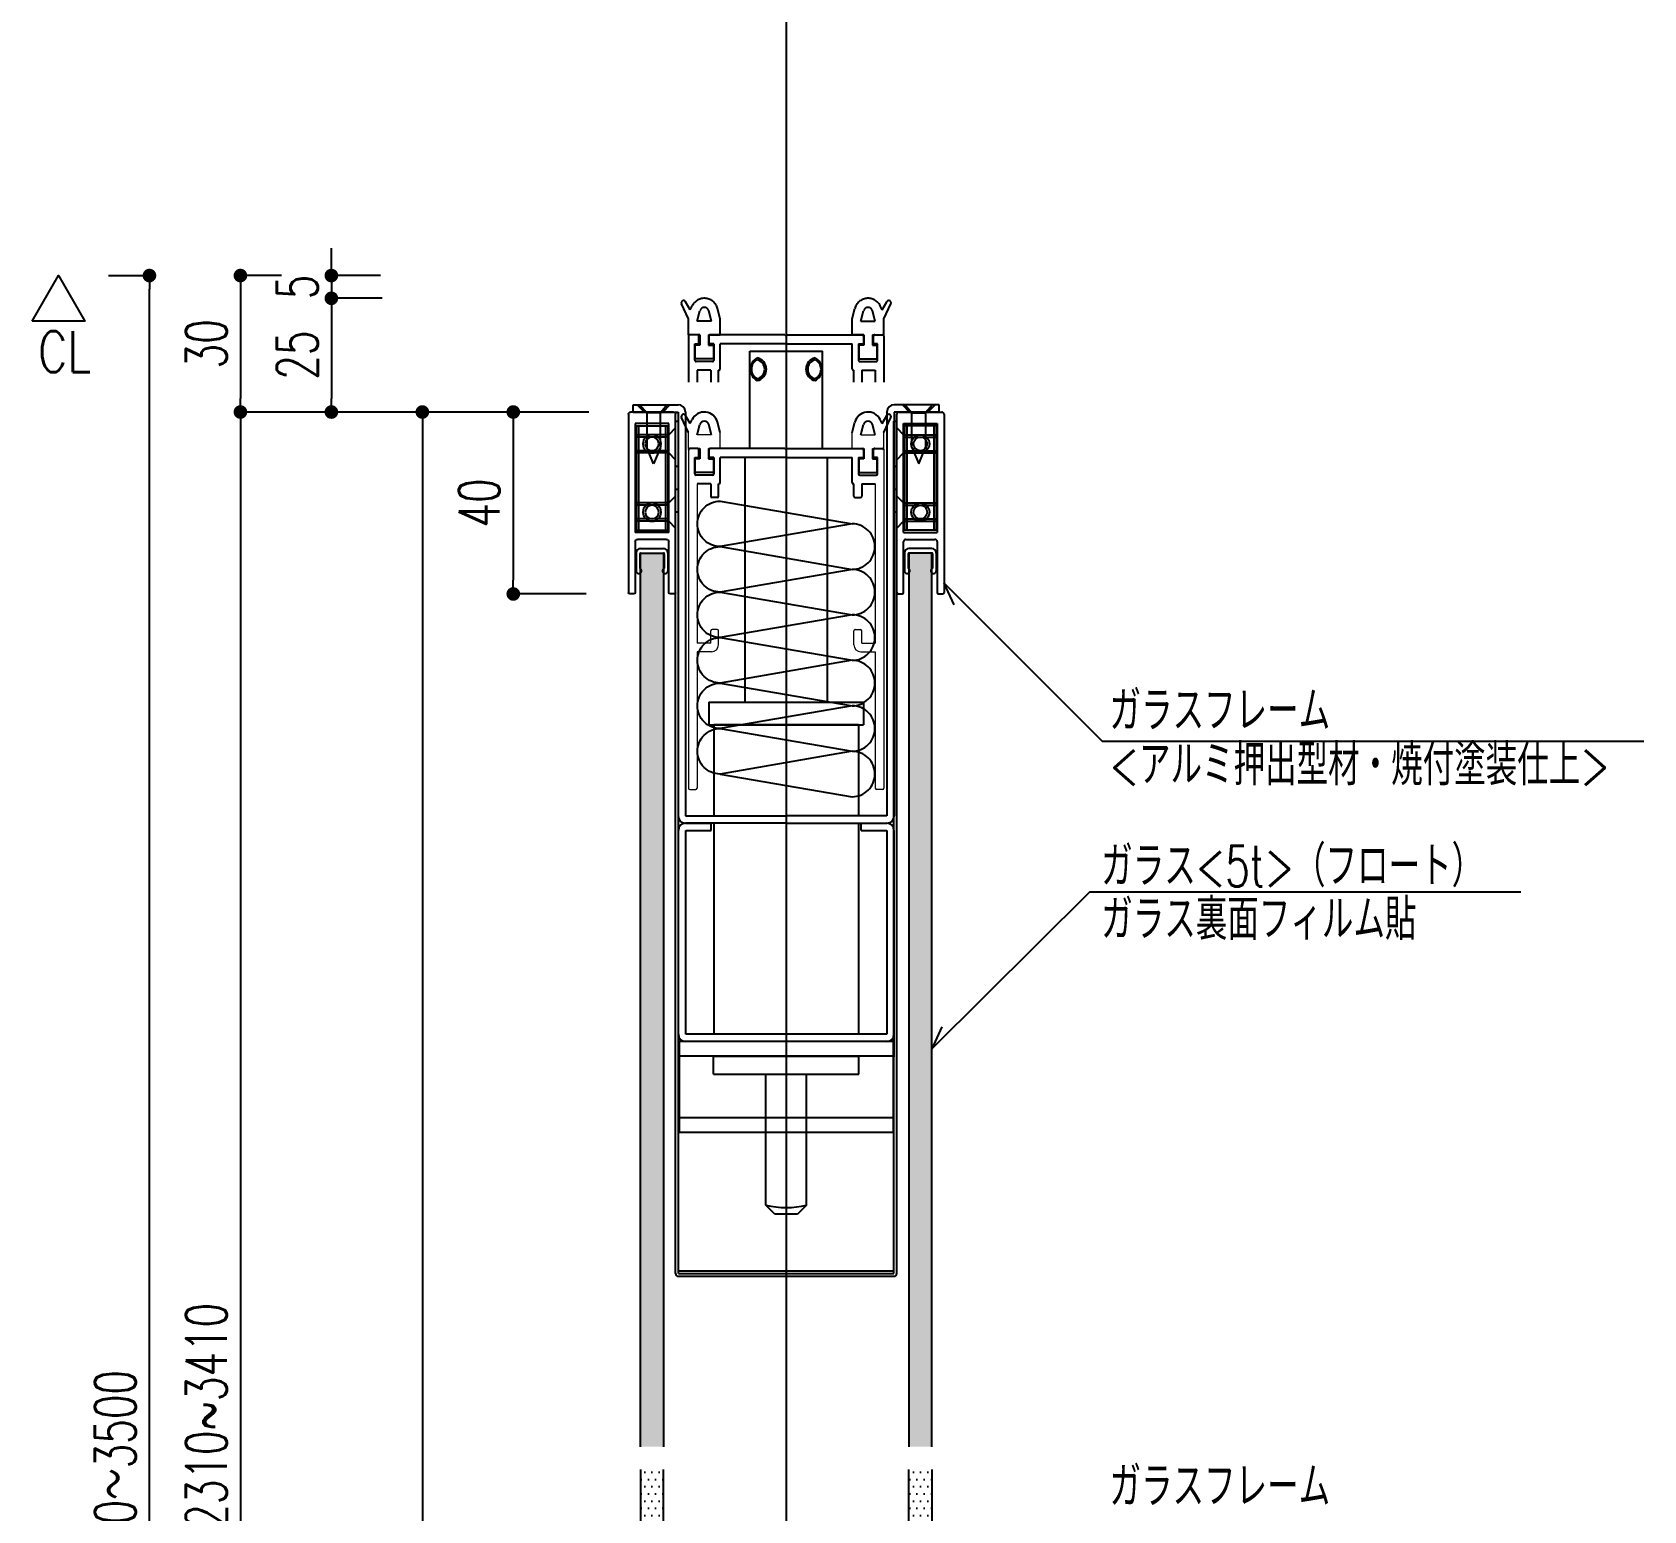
# Model space of a CAD drawing. Extents: x 21 to 47673, y 9 to 26406.
# Drawn here: x 16056.1 to 16410.4, y 17714.1 to 18039.2 of the extents above; entities that cross this region are included whole.
import ezdxf

# ---------------------------------------------------------------- set-up
doc = ezdxf.new("R2010")
doc.units = 0
doc.header["$LTSCALE"] = 10
doc.header["$PDMODE"] = 35
doc.header["$PDSIZE"] = 5
doc.linetypes.add('HIDDEN', pattern=[9.525, 6.35, -3.175])
for name, color, linetype in [('_基準', 1, 'Continuous'), ('_文字', 3, 'Continuous'), ('_製品', 4, 'Continuous'), ('_製品寸法', 9, 'Continuous'), ('_製品点線', 6, 'Continuous')]:
    doc.layers.add(name, color=color, linetype=linetype)
doc.styles.add('OKAMURA', font='simplex8.shx', dxfattribs={"width": 0.7, "bigfont": 'BIGFONT.shx'})
doc.dimstyles.new('OKAMURA-003', dxfattribs={"dimscale": 3, "dimtxt": 3, "dimasz": 1, "dimexe": 0, "dimexo": 3, "dimgap": 1, "dimtad": 1, "dimdec": 3, "dimdsep": 46, "dimtxsty": 'OKAMURA', "dimblk1": 'DOT', "dimblk2": 'DOT', "dimsah": 1, "dimcen": 0, "dimclrd": 9, "dimclre": 9, "dimclrt": 3, "dimadec": 0, "dimazin": 0, "dimtfac": 1, "dimtdec": 3, "dimtix": 1, "dimtmove": 2, "dimatfit": 3, "dimldrblk": 'NONE', "dimfxl": 0, "dimtolj": 1, "dimarcsym": 0})

# ---------------------------------------------------------------- blocks, each defined once
blk = doc.blocks.new('_DOT')
at = {"color": 0, "linetype": 'ByBlock'}
blk.add_line((-0.5, 0), (-1, 0), dxfattribs=at)
at = {"color": 0, "linetype": 'ByBlock', "const_width": 0.5}
blk.add_lwpolyline([(-0.25, 0, 1), (0.25, 0, 1)], format="xyb", close=True, dxfattribs=at)
blk = doc.blocks.new('*D1519')
at = {"layer": '_製品寸法', "color": 9, "lineweight": -2, "transparency": 16777216}
for p, q in [((-149, 550), (-140, 550)), ((-140, 2.98), (-140, 547)), ((-149, -0.02), (-140, -0.02))]:
    blk.add_line(p, q, dxfattribs=at)
at = {"layer": 'Defpoints', "color": 0, "transparency": 16777216}
for p in [(-140, 550), (-140, 550), (-140, -0.02)]:
    blk.add_point(p, dxfattribs=at)
at = {"layer": '_製品寸法', "color": 9, "lineweight": -2, "transparency": 16777216, "xscale": 3, "yscale": 3, "zscale": 3}
for p, rotation in [((-140, 550), 90), ((-140, -0.02), 270)]:
    blk.add_blockref('_DOT', p, dxfattribs=dict(at, rotation=rotation))
at = {"layer": '_製品寸法', "color": 3, "transparency": 16777216, "insert": (-147.5, 274.99), "char_height": 9, "attachment_point": 5, "rotation": 90, "style": 'OKAMURA'}
blk.add_mtext('\\A1;CH=2400～3500', dxfattribs=at)
blk = doc.blocks.new('_None')
blk = doc.blocks.new('*D1520')
at = {"layer": '_製品寸法', "color": 9, "lineweight": -2, "transparency": 16777216}
for p, q in [((-111, 550), (-120, 550)), ((-120, 547), (-120, 523)), ((-43.4, 520), (-120, 520))]:
    blk.add_line(p, q, dxfattribs=at)
at = {"layer": 'Defpoints', "color": 0, "transparency": 16777216}
for p in [(-120, 550), (-120, 520), (-34.4, 520)]:
    blk.add_point(p, dxfattribs=at)
at = {"layer": '_製品寸法', "color": 9, "lineweight": -2, "transparency": 16777216, "xscale": 3, "yscale": 3, "zscale": 3}
for p, rotation in [((-120, 550), 90), ((-120, 520), 270)]:
    blk.add_blockref('_DOT', p, dxfattribs=dict(at, rotation=rotation))
at = {"layer": '_製品寸法', "color": 3, "transparency": 16777216, "insert": (-127.5, 535), "char_height": 9, "attachment_point": 5, "rotation": 90, "style": 'OKAMURA'}
blk.add_mtext('\\A1;30', dxfattribs=at)
blk = doc.blocks.new('*D1521')
at = {"layer": '_製品寸法', "color": 9, "lineweight": -2, "transparency": 16777216}
for p, q in [((-43.4, 520), (-120, 520)), ((-120, 517), (-120, 63)), ((-43.4, 60), (-120, 60))]:
    blk.add_line(p, q, dxfattribs=at)
at = {"layer": 'Defpoints', "color": 0, "transparency": 16777216}
for p in [(-34.4, 520), (-120, 60), (-34.4, 60)]:
    blk.add_point(p, dxfattribs=at)
at = {"layer": '_製品寸法', "color": 9, "lineweight": -2, "transparency": 16777216, "xscale": 3, "yscale": 3, "zscale": 3}
for p, rotation in [((-120, 520), 90), ((-120, 60), 270)]:
    blk.add_blockref('_DOT', p, dxfattribs=dict(at, rotation=rotation))
at = {"layer": '_製品寸法', "color": 3, "transparency": 16777216, "insert": (-127.5, 290), "char_height": 9, "attachment_point": 5, "rotation": 90, "style": 'OKAMURA'}
blk.add_mtext('\\A1;PH=2310~3410', dxfattribs=at)
blk = doc.blocks.new('*D1525')
at = {"layer": '_製品寸法', "color": 9, "lineweight": -2, "transparency": 16777216}
for p, q in [((-44, 520), (-80, 520)), ((-80, 517), (-80, 233)), ((-44, 230), (-80, 230))]:
    blk.add_line(p, q, dxfattribs=at)
at = {"layer": 'Defpoints', "color": 0, "transparency": 16777216}
for p in [(-35, 520), (-80, 230), (-35, 230)]:
    blk.add_point(p, dxfattribs=at)
at = {"layer": '_製品寸法', "color": 9, "lineweight": -2, "transparency": 16777216, "xscale": 3, "yscale": 3, "zscale": 3}
for p, rotation in [((-80, 520), 90), ((-80, 230), 270)]:
    blk.add_blockref('_DOT', p, dxfattribs=dict(at, rotation=rotation))
blk = doc.blocks.new('*D1527')
at = {"layer": '_製品寸法', "color": 9, "lineweight": -2, "transparency": 16777216}
for p, q in [((-44, 520), (-60, 520)), ((-60, 517), (-60, 483)), ((-44, 480), (-60, 480))]:
    blk.add_line(p, q, dxfattribs=at)
at = {"layer": 'Defpoints', "color": 0, "transparency": 16777216}
for p in [(-35, 520), (-60, 480), (-35, 480)]:
    blk.add_point(p, dxfattribs=at)
at = {"layer": '_製品寸法', "color": 9, "lineweight": -2, "transparency": 16777216, "xscale": 3, "yscale": 3, "zscale": 3}
for p, rotation in [((-60, 520), 90), ((-60, 480), 270)]:
    blk.add_blockref('_DOT', p, dxfattribs=dict(at, rotation=rotation))
at = {"layer": '_製品寸法', "color": 3, "transparency": 16777216, "insert": (-67.5, 500), "char_height": 9, "attachment_point": 5, "rotation": 90, "style": 'OKAMURA'}
blk.add_mtext('\\A1;40', dxfattribs=at)
blk = doc.blocks.new('A$C7104633C')
at = {"color": 0, "linetype": 'HIDDEN'}
for p, q in [((-21.5, -9.5), (-23.01, -6.21)), ((-21.11, -7.5), (-22.12, -5.75)), ((-21.11, -7.5), (-20.67, -6.63)), ((21.11, -7.5), (20.67, -6.63)), ((21.11, -7.5), (22.12, -5.75)), ((21.5, -9.5), (23.01, -6.21)), ((-21.5, -13), (-21.5, -9.5)), ((-19.56, -10), (-18.97, -7.74)), ((-16.44, -10), (-19.56, -10)), ((-16.44, -10), (-17.03, -7.74)), ((-14.5, -9.5), (-15.1, -7.23)), ((-14.5, -13), (-14.5, -9.5)), ((14.5, -9.5), (15.1, -7.23)), ((14.5, -13), (14.5, -9.5)), ((16.44, -10), (17.03, -7.74)), ((16.44, -10), (19.56, -10)), ((19.56, -10), (18.97, -7.74)), ((21.5, -13), (21.5, -9.5)), ((-18.95, -13), (-21.5, -13)), ((-21.5, -13.3), (-21.5, -23.4)), ((-19.5, -13), (-21.2, -13)), ((-19.2, -15), (-19.2, -13.3)), ((-18.95, -13), (-18.95, -15.3)), ((-17.05, -13), (-17.05, -15.3)), ((-17.05, -13), (-14.5, -13)), ((-17.05, -13), (-17.05, -15.3)), ((-17, -13.3), (-17, -15)), ((-0.3, -13), (-16.7, -13)), ((-0.3, -13), (0, -13.3)), ((0.3, -13), (0, -13.3)), ((0.3, -13), (16.7, -13)), ((17.05, -13), (14.5, -13)), ((17, -13.3), (17, -15)), ((17.05, -13), (17.05, -15.3)), ((17.05, -13), (17.05, -15.3)), ((18.95, -13), (18.95, -15.3)), ((18.95, -13), (21.5, -13)), ((19.2, -15), (19.2, -13.3)), ((19.5, -13), (21.2, -13)), ((21.5, -13.3), (21.5, -23.4)), ((-20.1, -18.6), (-20.1, -15)), ((-20.1, -15), (-19.2, -15)), ((-20, -18.3), (-20, -15.3)), ((-18.95, -15.3), (-20, -15.3)), ((-17.05, -15.3), (-16, -15.3)), ((-15.9, -15), (-17, -15)), ((-16, -15.3), (-16, -18.3)), ((-15.9, -15), (-15.9, -18.6)), ((-14.5, -20.5), (-14.5, -15)), ((0, -15), (-14.5, -15)), ((0, -15), (14.5, -15)), ((14.5, -20.5), (14.5, -15)), ((15.9, -15), (17, -15)), ((15.9, -15), (15.9, -18.6)), ((16, -15.3), (16, -18.3)), ((17.05, -15.3), (16, -15.3)), ((18.95, -15.3), (20, -15.3)), ((20.1, -15), (19.2, -15)), ((20, -18.3), (20, -15.3)), ((20.1, -18.6), (20.1, -15)), ((-16, -18.3), (-20, -18.3)), ((-16.2, -18.9), (-19.8, -18.9)), ((-16.6, -20.8), (-19.6, -20.8)), ((-19.6, -20.8), (-19.6, -23.4)), ((-16.6, -20.8), (-16.6, -23.4)), ((-14.8, -20.8), (-14.9, -20.8)), ((-14.9, -23.4), (-14.9, -20.8)), ((14.8, -20.8), (14.9, -20.8)), ((14.9, -23.4), (14.9, -20.8)), ((16, -18.3), (20, -18.3)), ((16.2, -18.9), (19.8, -18.9)), ((16.6, -20.8), (19.6, -20.8)), ((16.6, -20.8), (16.6, -23.4)), ((19.6, -20.8), (19.6, -23.4))]:
    blk.add_line(p, q, dxfattribs=at)
for centre, radius, start, end in [((-22.56, -6), 0.5, 30.0023, 204.6708), ((-18, -8), 3, 14.8176, 152.9081), ((-18, -8), 1, 14.8176, 164.935), ((18, -8), 3, 27.0918, 165.1823), ((18, -8), 1, 15.065, 165.1823), ((22.56, -6), 0.5, 335.3292, 149.9976), ((-21.2, -13.3), 0.3, 90, 180), ((-19.5, -13.3), 0.3, 0, 90), ((-16.7, -13.3), 0.3, 90, 180), ((16.7, -13.3), 0.3, 359.9999, 89.9999), ((19.5, -13.3), 0.3, 89.9999, 179.9999), ((21.2, -13.3), 0.3, 359.9999, 89.9999), ((-19.8, -18.6), 0.3, 180, 270), ((-16.2, -18.6), 0.3, 270, 0), ((-14.8, -20.5), 0.3, 270, 0), ((14.8, -20.5), 0.3, 179.9999, 269.9999), ((16.2, -18.6), 0.3, 179.9999, 269.9999), ((19.8, -18.6), 0.3, 269.9999, 359.9999)]:
    blk.add_arc(centre, radius, start, end, dxfattribs=at)
blk = doc.blocks.new('*D1530')
at = {"layer": '_製品寸法', "color": 9, "lineweight": -2, "transparency": 16777216}
for p, q in [((-88.8, 545), (-100, 545)), ((-100, 542), (-100, 523)), ((-88.4, 520), (-100, 520))]:
    blk.add_line(p, q, dxfattribs=at)
at = {"layer": 'Defpoints', "color": 0, "transparency": 16777216}
for p in [(-79.8, 545), (-100, 520), (-79.4, 520)]:
    blk.add_point(p, dxfattribs=at)
at = {"layer": '_製品寸法', "color": 9, "lineweight": -2, "transparency": 16777216, "xscale": 3, "yscale": 3, "zscale": 3}
for p, rotation in [((-100, 545), 90), ((-100, 520), 270)]:
    blk.add_blockref('_DOT', p, dxfattribs=dict(at, rotation=rotation))
at = {"layer": '_製品寸法', "color": 3, "transparency": 16777216, "insert": (-107.5, 532.5), "char_height": 9, "attachment_point": 5, "rotation": 90, "style": 'OKAMURA'}
blk.add_mtext('\\A1;25', dxfattribs=at)
blk = doc.blocks.new('*D1531')
at = {"layer": '_製品寸法', "color": 9, "lineweight": -2, "transparency": 16777216}
for p, q in [((-100, 553), (-100, 556)), ((-89.2, 550), (-100, 550)), ((-100, 550), (-100, 545)), ((-88.8, 545), (-100, 545)), ((-100, 542), (-100, 539))]:
    blk.add_line(p, q, dxfattribs=at)
at = {"layer": 'Defpoints', "color": 0, "transparency": 16777216}
for p in [(-80.2, 550), (-100, 545), (-79.8, 545)]:
    blk.add_point(p, dxfattribs=at)
at = {"layer": '_製品寸法', "color": 9, "lineweight": -2, "transparency": 16777216, "xscale": 3, "yscale": 3, "zscale": 3}
for p, rotation in [((-100, 550), 270), ((-100, 545), 90)]:
    blk.add_blockref('_DOT', p, dxfattribs=dict(at, rotation=rotation))
at = {"layer": '_製品寸法', "color": 3, "transparency": 16777216, "insert": (-107.5, 547.5), "char_height": 9, "attachment_point": 5, "rotation": 90, "style": 'OKAMURA'}
blk.add_mtext('\\A1;5', dxfattribs=at)
blk = doc.blocks.new('A$C586F11A2')
at = {"layer": '_製品'}
for p, q in [((0, 0), (0, 23)), ((0, 23), (7, 23)), ((0.5, 0), (0.5, 23)), ((6.5, 0), (6.5, 23)), ((7, 0), (7, 23)), ((0, 0), (7, 0))]:
    blk.add_line(p, q, dxfattribs=at)
at = {"layer": '_製品', "linetype": 'HIDDEN'}
for p, q in [((7, 21), (0, 21)), ((7, 20.5), (0, 20.5)), ((7, 17.5), (0, 17.5)), ((7, 17), (0, 17)), ((7, 6), (0, 6)), ((7, 5.5), (0, 5.5)), ((7, 2.5), (0, 2.5)), ((7, 2), (0, 2))]:
    blk.add_line(p, q, dxfattribs=at)
at = {"layer": '_製品'}
for centre, radius in [((3.5, 19), 2), ((3.5, 19), 1.5), ((3.5, 4), 2), ((3.5, 4), 1.5)]:
    blk.add_circle(centre, radius, dxfattribs=at)
blk = doc.blocks.new('A$C35AC1B92')
at = {"layer": '_製品'}
for p, q in [((0, 0.5), (0, 39.7)), ((1.2, 40), (0.3, 40)), ((1.5, 28.5), (1.5, 39.7)), ((8.9, 39.7), (8.9, 28.5)), ((10.1, 40), (9.2, 40)), ((10.4, 39.7), (10.4, 0.5)), ((1.5, 2.5), (1.5, 26.5)), ((8.9, 26.5), (1.5, 26.5)), ((8.4, 28), (2, 28)), ((8.9, 26.5), (8.9, 2.5)), ((10.4, 25.5), (8.9, 24)), ((10.4, 18.5), (8.9, 20)), ((10.4, 10.5), (8.9, 9)), ((10.4, 3.5), (8.9, 5)), ((9.9, 0), (0.5, 0)), ((8.9, 2.5), (1.5, 2.5))]:
    blk.add_line(p, q, dxfattribs=at)
for centre, radius, start, end in [((0.3, 39.7), 0.3, 90, 180), ((1.2, 39.7), 0.3, 0, 90), ((9.2, 39.7), 0.3, 90, 180), ((10.1, 39.7), 0.3, 0, 90), ((2, 28.5), 0.5, 180, 270), ((8.4, 28.5), 0.5, 270, 0), ((0.5, 0.5), 0.5, 180, 270), ((9.9, 0.5), 0.5, 270, 0)]:
    blk.add_arc(centre, radius, start, end, dxfattribs=at)
blk = doc.blocks.new('A$C2D1B1AE5')
at = {"layer": '_製品'}
for p, q in [((0, 188), (0.6, 188)), ((0, 0.6), (0, 188)), ((0.6, 0.6), (0.6, 188)), ((48, 188), (48.6, 188)), ((48, 0.6), (48, 188)), ((48.6, 0.6), (48.6, 188)), ((0.6, 178), (0, 178)), ((48.6, 178), (48, 178)), ((0.6, 173), (0, 173)), ((48.6, 173), (48, 173)), ((0.6, 168), (0, 168)), ((48.6, 168), (48, 168)), ((0.6, 1.2), (48, 1.2)), ((0.6, 0.6), (48, 0.6)), ((0.6, 0), (48, 0))]:
    blk.add_line(p, q, dxfattribs=at)
for centre, start, end in [((0.6, 0.6), 180, 270), ((48, 0.6), 270, 360)]:
    blk.add_arc(centre, 0.6, start, end, dxfattribs=at)
blk = doc.blocks.new('A$C21127881')
at = {"layer": '_製品'}
for p, q in [((1.53, 78.5), (0.02, 81.79)), ((1.92, 80.5), (0.91, 82.25)), ((44.14, 80.5), (45.15, 82.25)), ((44.53, 78.5), (46.04, 81.79)), ((1.92, 80.5), (2.36, 81.37)), ((3.47, 78), (4.06, 80.26)), ((6.59, 78), (6, 80.26)), ((8.53, 78.5), (7.93, 80.77)), ((37.53, 78.5), (38.13, 80.77)), ((39.47, 78), (40.06, 80.26)), ((42.59, 78), (42, 80.26)), ((44.14, 80.5), (43.7, 81.37)), ((3.53, 75), (1.83, 75)), ((3.83, 73), (3.83, 74.7)), ((4.08, 75), (4.08, 72.7)), ((5.98, 75), (5.98, 72.7)), ((6.03, 74.7), (6.03, 73)), ((22.73, 75), (6.33, 75)), ((22.73, 75), (23.03, 74.7)), ((23.33, 75), (23.03, 74.7)), ((23.33, 75), (39.73, 75)), ((40.03, 74.7), (40.03, 73)), ((40.08, 75), (40.08, 72.7)), ((41.98, 75), (41.98, 72.7)), ((42.23, 73), (42.23, 74.7)), ((42.53, 75), (44.23, 75)), ((2.93, 69.4), (2.93, 73)), ((2.93, 73), (3.83, 73)), ((3.03, 69.7), (3.03, 72.7)), ((4.08, 72.7), (3.03, 72.7)), ((5.98, 72.7), (7.03, 72.7)), ((7.13, 73), (6.03, 73)), ((7.03, 72.7), (7.03, 69.7)), ((7.13, 73), (7.13, 69.4)), ((8.53, 67.5), (8.53, 73)), ((23.03, 73), (8.53, 73)), ((23.03, 73), (37.53, 73)), ((37.53, 67.5), (37.53, 73)), ((38.93, 73), (40.03, 73)), ((38.93, 73), (38.93, 69.4)), ((39.03, 72.7), (39.03, 69.7)), ((40.08, 72.7), (39.03, 72.7)), ((41.98, 72.7), (43.03, 72.7)), ((43.13, 73), (42.23, 73)), ((43.03, 69.7), (43.03, 72.7)), ((43.13, 69.4), (43.13, 73)), ((7.03, 69.7), (3.03, 69.7)), ((6.83, 69.1), (3.23, 69.1)), ((39.03, 69.7), (43.03, 69.7)), ((39.23, 69.1), (42.83, 69.1)), ((6.43, 67.2), (3.43, 67.2)), ((6.43, 67.2), (6.43, 64.5)), ((7.83, 64.2), (6.73, 64.2)), ((8.23, 67.2), (8.13, 67.2)), ((8.13, 64.5), (8.13, 67.2)), ((37.83, 67.2), (37.93, 67.2)), ((37.93, 64.5), (37.93, 67.2)), ((38.23, 64.2), (39.33, 64.2)), ((39.63, 67.2), (42.63, 67.2)), ((39.63, 67.2), (39.63, 64.5))]:
    blk.add_line(p, q, dxfattribs=at)
at = {"layer": '_製品', "lineweight": 15}
for p, q in [((1.53, 75), (1.53, 78.5)), ((6.59, 78), (3.47, 78)), ((8.53, 75), (8.53, 78.5)), ((37.53, 75), (37.53, 78.5)), ((39.47, 78), (42.59, 78)), ((44.53, 75), (44.53, 78.5)), ((4.08, 75), (1.53, 75)), ((1.53, 74.7), (1.53, 0.3)), ((5.98, 75), (8.53, 75)), ((5.98, 75), (5.98, 72.7)), ((40.08, 75), (37.53, 75)), ((40.08, 75), (40.08, 72.7)), ((41.98, 75), (44.53, 75)), ((44.53, 74.7), (44.53, 0.3)), ((3.43, 67.2), (3.43, 32.2)), ((42.63, 67.2), (42.63, 32.2)), ((6.43, 32.2), (3.43, 32.2)), ((6.43, 32.2), (6.43, 34.9)), ((7.83, 35.2), (6.73, 35.2)), ((8.13, 31.8), (8.13, 34.9)), ((37.93, 31.8), (37.93, 34.9)), ((38.23, 35.2), (39.33, 35.2)), ((39.63, 32.2), (39.63, 34.9)), ((39.63, 32.2), (42.63, 32.2)), ((3.43, 30.3), (3.43, 0.3)), ((6.63, 30.3), (3.43, 30.3)), ((39.43, 30.3), (42.63, 30.3)), ((42.63, 30.3), (42.63, 0.3)), ((1.83, 0), (3.13, 0)), ((44.23, 0), (42.93, 0))]:
    blk.add_line(p, q, dxfattribs=at)
at = {"layer": '_製品'}
for centre, radius, start, end in [((0.47, 82), 0.5, 30.0023, 204.6708), ((5.03, 80), 3, 14.8176, 152.9081), ((41.03, 80), 3, 27.0918, 165.1823), ((45.59, 82), 0.5, 335.3292, 149.9976), ((5.03, 80), 1, 14.8176, 164.935), ((41.03, 80), 1, 15.065, 165.1823), ((1.83, 74.7), 0.3, 90, 180), ((3.53, 74.7), 0.3, 0, 90), ((6.33, 74.7), 0.3, 90, 180), ((39.73, 74.7), 0.3, 359.9999, 89.9999), ((42.53, 74.7), 0.3, 89.9999, 179.9999), ((44.23, 74.7), 0.3, 359.9999, 89.9999), ((3.23, 69.4), 0.3, 180, 270), ((6.83, 69.4), 0.3, 270, 0), ((8.23, 67.5), 0.3, 270, 0), ((37.83, 67.5), 0.3, 179.9999, 269.9999), ((39.23, 69.4), 0.3, 179.9999, 269.9999), ((42.83, 69.4), 0.3, 269.9999, 359.9999), ((6.73, 64.5), 0.3, 180, 270), ((7.83, 64.5), 0.3, 270, 0), ((38.23, 64.5), 0.3, 179.9999, 269.9999), ((39.33, 64.5), 0.3, 269.9999, 359.9999)]:
    blk.add_arc(centre, radius, start, end, dxfattribs=at)
at = {"layer": '_製品', "lineweight": 15}
for centre, radius, start, end in [((6.73, 34.9), 0.3, 90, 180), ((7.83, 34.9), 0.3, 0, 90), ((38.23, 34.9), 0.3, 89.9999, 179.9999), ((39.33, 34.9), 0.3, 359.9999, 89.9999), ((6.63, 31.8), 1.5, 270, 0), ((39.43, 31.8), 1.5, 179.9999, 269.9999), ((1.83, 0.3), 0.3, 180, 270), ((3.13, 0.3), 0.3, 270, 360), ((42.93, 0.3), 0.3, 180, 269.9999), ((44.23, 0.3), 0.3, 269.9999, 359.9999)]:
    blk.add_arc(centre, radius, start, end, dxfattribs=at)
blk = doc.blocks.new('P15-PAG_THAP')
at = {"layer": '_製品'}
h = blk.add_hatch(dxfattribs=at)
h.set_pattern_fill('DOTS', color=256, angle=180, style=0)
h.set_pattern_definition([(180, (-104.1311, -1479.4208), (-0.79375, 1.5875), [0, -1.5875])])
edge = h.paths.add_edge_path()
edge.add_line((-32, 292.5), (-32, 489))
edge.add_line((-32, 489), (-27, 489))
edge.add_line((-27, 489), (-27, 292.5))
h = blk.add_hatch(dxfattribs=at)
h.set_pattern_fill('DOTS', color=256, angle=90, style=0)
h.set_pattern_definition([(360, (4.1311, -1479.4208), (0.79375, 1.5875), [0, -1.5875])])
edge = h.paths.add_edge_path()
edge.add_line((32, 292.5), (32, 489))
edge.add_line((32, 489), (27, 489))
edge.add_line((27, 489), (27, 292.5))
h = blk.add_hatch(dxfattribs=at)
h.set_pattern_fill('DOTS', color=256, angle=180, style=0)
h.set_pattern_definition([(180, (-4.1311, 2220.6822), (-0.79375, -1.5875), [0, -1.5875])])
edge = h.paths.add_edge_path()
edge.add_line((-32, 287.5), (-32, 238))
edge.add_line((-32, 238), (-27, 238))
edge.add_line((-27, 238), (-27, 287.5))
h = blk.add_hatch(dxfattribs=at)
h.set_pattern_fill('DOTS', color=256, angle=90, style=0)
h.set_pattern_definition([(1e-14, (4.1311, 2220.6822), (0.79375, -1.5875), [0, -1.5875])])
edge = h.paths.add_edge_path()
edge.add_line((32, 287.5), (32, 238))
edge.add_line((32, 238), (27, 238))
edge.add_line((27, 238), (27, 287.5))
for p, q in [((-8, 533.4), (8, 533.4)), ((-8, 512), (-8, 533.4)), ((8, 512), (8, 533.4)), ((-33.65, 520), (-33.65, 521.6)), ((-33.65, 521.6), (-23.75, 521.6)), ((-32.75, 521.6), (-31.15, 520)), ((-32.15, 521.6), (-30.65, 519.85)), ((-26.15, 521.6), (-27.65, 519.85)), ((-25.55, 521.6), (-27.15, 520)), ((33.65, 521.6), (23.75, 521.6)), ((25.55, 521.6), (27.15, 520)), ((26.15, 521.6), (27.65, 519.85)), ((32.15, 521.6), (30.65, 519.85)), ((32.75, 521.6), (31.15, 520)), ((33.65, 520), (33.65, 521.6)), ((-33.65, 520), (-23.75, 520)), ((-27.65, 519.85), (-30.65, 519.85)), ((-30.65, 519.85), (-30.65, 512.22)), ((-27.65, 512.22), (-27.65, 519.85)), ((-23.75, 520), (-23.75, 431.2)), ((-22.15, 520), (-22.15, 431.2)), ((22.15, 520), (22.15, 431.2)), ((33.65, 520), (23.75, 520)), ((23.75, 520), (23.75, 431.2)), ((27.65, 519.85), (30.65, 519.85)), ((27.65, 512.22), (27.65, 519.85)), ((30.65, 519.85), (30.65, 512.22)), ((-29.15, 508.6), (-30.65, 512.22)), ((-27.65, 512.22), (-29.15, 508.6)), ((27.65, 512.22), (29.15, 508.6)), ((29.15, 508.6), (30.65, 512.22)), ((-9, 456.2), (-9, 509.91)), ((9, 509.91), (9, 456.2)), ((-33, 489), (-33, 485.1)), ((-32, 490), (-27, 490)), ((-32, 489), (-27, 489)), ((-26, 489), (-26, 485.1)), ((26, 489), (26, 485.1)), ((32, 490), (27, 490)), ((32, 489), (27, 489)), ((33, 489), (33, 485.1)), ((-32.2, 488.8), (-32.2, 485.67)), ((-26.8, 488.8), (-26.8, 485.67)), ((26.8, 488.8), (26.8, 485.67)), ((32.2, 488.8), (32.2, 485.67)), ((-17, 456.2), (17, 456.2)), ((-17, 456.2), (-17, 451.2)), ((17, 456.2), (17, 451.2)), ((-17, 451.2), (17, 451.2)), ((15.9, 451.2), (-15.9, 451.2)), ((-15.9, 451.2), (-15.9, 431.2)), ((15.9, 451.2), (15.9, 431.2)), ((-22.15, 431.2), (0, 431.2)), ((0, 429.6), (-22.15, 429.6)), ((-22.15, 429.6), (-16.5, 429.6)), ((-16.5, 428), (-16.5, 429.6)), ((-15.9, 429.6), (-15.9, 383.2)), ((22.15, 431.2), (0, 431.2)), ((0, 429.6), (22.15, 429.6)), ((15.9, 429.6), (15.9, 383.2)), ((16.5, 429.6), (22.15, 429.6)), ((16.5, 428), (16.5, 429.6)), ((-23.7, 378.2), (-23.7, 428)), ((-22.1, 383.2), (-22.1, 428)), ((-22.1, 428), (-16.5, 428)), ((16.5, 428), (22.1, 428)), ((22.1, 428), (22.1, 383.2)), ((23.7, 428), (23.7, 378.2)), ((22.1, 383.2), (-22.1, 383.2)), ((15.9, 383.2), (-15.9, 383.2)), ((15.9, 383.2), (-15.9, 383.2)), ((23.5, 381.6), (-23.5, 381.6)), ((-23.5, 381.6), (-23.5, 378.4)), ((23.5, 381.6), (-23.5, 381.6)), ((-23.5, 381.6), (-23.5, 361.6)), ((22.9, 381.6), (-22.9, 381.6)), ((23.5, 381.6), (23.5, 378.4)), ((23.5, 381.6), (23.5, 361.6)), ((23.5, 378.4), (-23.5, 378.4)), ((23.5, 378.4), (-23.5, 378.4)), ((-16, 378.4), (16, 378.4)), ((-16, 378.4), (16, 378.4)), ((-16, 374.4), (-16, 378.4)), ((16, 374.4), (16, 378.4)), ((-16, 374.4), (16, 374.4)), ((-4.5, 345.64), (-4.5, 374.4)), ((4.5, 345.64), (4.5, 374.4)), ((23.5, 364.8), (-23.5, 364.8)), ((23.5, 361.6), (-23.5, 361.6)), ((-2.5, 343.64), (-4.5, 345.64)), ((4.5, 345.64), (2.5, 343.64)), ((2.5, 343.64), (-2.5, 343.64))]:
    blk.add_line(p, q, dxfattribs=at)
at = {"layer": '_製品', "color": 6, "linetype": 'ByBlock', "ltscale": 0.5}
blk.add_line((-14.5, 440.41), (14.5, 435.41), dxfattribs=at)
for points in [[(14.5, 485.41), (14.5, 485.41, 0.414214), (19.5, 490.41), (19.5, 490.41, 0.414214), (14.5, 495.41), (14.5, 495.41), (-14.5, 490.41), (-14.5, 490.41, -0.414214), (-19.5, 495.41), (-19.5, 495.41, -0.414214), (-14.5, 500.41), (-14.5, 500.41), (14.5, 495.41)], [(14.5, 475.41), (14.5, 475.41, 0.414214), (19.5, 480.41), (19.5, 480.41, 0.414214), (14.5, 485.41), (14.5, 485.41), (-14.5, 480.41), (-14.5, 480.41, -0.414214), (-19.5, 485.41), (-19.5, 485.41, -0.414214), (-14.5, 490.41), (-14.5, 490.41), (14.5, 485.41)], [(14.5, 465.41), (14.5, 465.41, 0.414214), (19.5, 470.41), (19.5, 470.41, 0.414214), (14.5, 475.41), (14.5, 475.41), (-14.5, 470.41), (-14.5, 470.41, -0.414214), (-19.5, 475.41), (-19.5, 475.41, -0.414214), (-14.5, 480.41), (-14.5, 480.41), (14.5, 475.41)], [(14.5, 455.41), (14.5, 455.41, 0.414214), (19.5, 460.41), (19.5, 460.41, 0.414214), (14.5, 465.41), (14.5, 465.41), (-14.5, 460.41), (-14.5, 460.41, -0.414214), (-19.5, 465.41), (-19.5, 465.41, -0.414214), (-14.5, 470.41), (-14.5, 470.41), (14.5, 465.41)], [(14.5, 445.41), (14.5, 445.41, 0.414214), (19.5, 450.41), (19.5, 450.41, 0.414214), (14.5, 455.41), (14.5, 455.41), (-14.5, 450.41), (-14.5, 450.41, -0.414214), (-19.5, 455.41), (-19.5, 455.41, -0.414214), (-14.5, 460.41), (-14.5, 460.41), (14.5, 455.41)], [(14.5, 435.41), (14.5, 435.41, 0.414214), (19.5, 440.41), (19.5, 440.41, 0.414214), (14.5, 445.41), (14.5, 445.41), (-14.5, 440.41), (-14.5, 440.41, -0.414214), (-19.5, 445.41), (-19.5, 445.41, -0.414214), (-14.5, 450.41), (-14.5, 450.41), (14.5, 445.41)]]:
    blk.add_lwpolyline(points, format="xyb", dxfattribs=at)
at = {"layer": '_製品'}
for points in [[(-32, 292.5), (-32, 489), (-27, 489), (-27, 292.5)], [(32, 292.5), (32, 489), (27, 489), (27, 292.5)], [(-32, 287.5), (-32, 238), (-27, 238), (-27, 287.5)], [(32, 287.5), (32, 238), (27, 238), (27, 287.5)]]:
    blk.add_lwpolyline(points, dxfattribs=at)
for centre, radius, start, end in [((-5.06, 529.4), 2.82, 117.4909, 242.5091), ((-6.9, 529.4), 2.56, 282.1728, 77.8272), ((6.9, 529.4), 2.56, 102.1728, 257.8272), ((5.06, 529.4), 2.82, 297.4909, 62.5091), ((-5.36, 529.4), 2.3, 116.0051, 243.9949), ((-6.86, 529.4), 2.13, 283.4244, 76.5755), ((6.86, 529.4), 2.13, 103.4245, 256.5756), ((5.36, 529.4), 2.3, 296.0051, 63.9949), ((-23.75, 520), 1.6, 0, 90), ((23.75, 520), 1.6, 90, 180), ((-32, 489), 1, 90, 180), ((-32, 488.8), 0.2, 90, 180), ((-27, 489), 1, 0, 90), ((-27, 488.8), 0.2, 0, 90), ((27, 489), 1, 90, 180), ((27, 488.8), 0.2, 90, 180), ((32, 489), 1, 0, 90), ((32, 488.8), 0.2, 0, 90), ((-32.4, 485.1), 0.6, 180, 70.5288), ((-26.6, 485.1), 0.6, 109.4712, 0), ((26.6, 485.1), 0.6, 180, 70.5288), ((32.4, 485.1), 0.6, 109.4712, 0), ((-22.15, 431.2), 1.6, 180, 270), ((-22.1, 428), 1.6, 90, 180), ((22.1, 428), 1.6, 0, 90), ((22.15, 431.2), 1.6, 270, 0), ((-22.1, 383.2), 1.6, 180, 270), ((22.1, 383.2), 1.6, 270, 0), ((0, 364.29), 19.18, 256.4329, 283.5671)]:
    blk.add_arc(centre, radius, start, end, dxfattribs=at)
at = {"layer": '_製品', "xscale": -1, "rotation": 180}
for name, p in [('A$C35AC1B92', (-34.7, 520)), ('A$C586F11A2', (-33, 517))]:
    blk.add_blockref(name, p, dxfattribs=at)
at = {"layer": '_製品'}
for name, p in [('A$C2D1B1AE5', (-24.3, 330)), ('A$C21127881', (-23.03, 437))]:
    blk.add_blockref(name, p, dxfattribs=at)
at = {"layer": '_製品', "rotation": 180}
for name, p in [('A$C35AC1B92', (34.7, 520)), ('A$C586F11A2', (33, 517))]:
    blk.add_blockref(name, p, dxfattribs=at)
blk = doc.blocks.new('*U1518')
at = {"layer": '_基準'}
blk.add_line((0, 1247), (0, -40), dxfattribs=at)
at = {"layer": '_文字', "color": 9}
for points in [[(36.9498, 477.5844), (34.7003, 482.4085), (69.4452, 447.6635), (188.5592, 447.6635)], [(34.2492, 384.8231), (32.0005, 380.0007), (66.7454, 414.4841), (161.4955, 414.4841)]]:
    blk.add_lwpolyline(points, dxfattribs=at)
at = {"layer": '_製品寸法', "ltscale": 2}
blk.add_lwpolyline([(-165.7735, 540), (-160, 550), (-154.2265, 540), (-165.7735, 540)], dxfattribs=at)
at = {"layer": '_製品'}
blk.add_blockref('P15-PAG_THAP', (0, 0), dxfattribs=at)
at = {"layer": '_製品点線'}
blk.add_blockref('A$C7104633C', (0, 550), dxfattribs=at)
at = {"layer": '_文字', "style": 'OKAMURA'}
for s, width, p in [('CL', 0.8, (-164.5255, 528.7658)), ('ガラスフレーム', 0.7, (71.0971, 449.8339)), ('<アルミ押出型材・焼付塗装仕上> ', 0.7, (71.0971, 437.9341)), ('ガラス<5t>（フロート）', 0.7, (69.2762, 415.6559)), ('ガラス裏面フィルム貼', 0.7, (69.2762, 403.9569)), ('ガラスフレーム', 0.7, (71.0971, 279.276))]:
    blk.add_text(s, height=9, dxfattribs=dict(at, width=width)).set_placement(p)
at = {"layer": '_製品寸法'}
for base, p1, p2, picture, middle in [((-100, 545), (-80.2, 550), (-79.8, 545), '*D1531', (-107.5, 547.5)), ((-120, 520), (-120, 550), (-34.3999, 520), '*D1520', (-127.5, 535)), ((-100, 520), (-79.8, 545), (-79.4, 520), '*D1530', (-107.5, 532.5)), ((-60, 480), (-35, 520), (-35, 480), '*D1527', (-67.5, 500))]:
    dim = blk.add_linear_dim(base=base, p1=p1, p2=p2, angle=90, dimstyle='OKAMURA-003', dxfattribs=at)
    dim.commit()
    dim.dimension.update_dxf_attribs({"geometry": picture, "text_midpoint": middle})
for base, p1, p2, text, picture, middle in [((-140, 550), (-140, -0.0179), (-140, 550), 'CH=2400～3500', '*D1519', (-147.5, 274.991)), ((-120, 60), (-34.3999, 520), (-34.3999, 60), 'PH=2310~3410', '*D1521', (-127.5, 290)), ((-80, 230), (-35, 520), (-35, 230), ' ', '*D1525', (-80, 375))]:
    dim = blk.add_linear_dim(base=base, p1=p1, p2=p2, angle=90, text=text, dimstyle='OKAMURA-003', dxfattribs=at)
    dim.commit()
    dim.dimension.update_dxf_attribs({"geometry": picture, "text_midpoint": middle})

msp = doc.modelspace()

# ---------------------------------------------------------------- block references
msp.add_blockref('*U1518', (16221.8517, 17435.7018))

doc.saveas('drawing.dxf')
